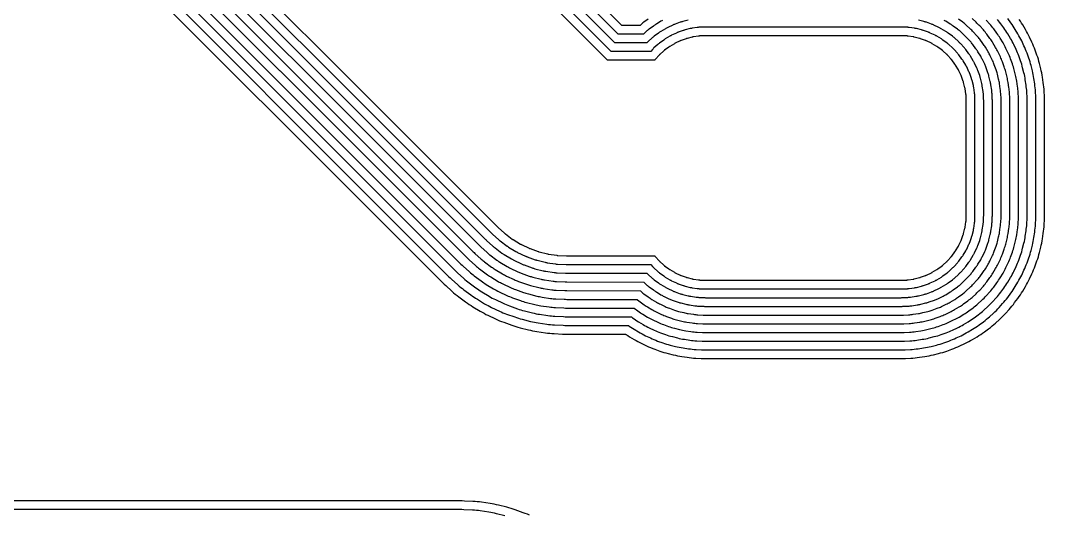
# Model space of a CAD drawing. Header units: metres. Extents: x 1.4 to 44.2, y 0.1 to 33.9.
# Drawn here: x 17.423 to 22.135, y 11.473 to 13.745 of the extents above; entities that cross this region are included whole.
import ezdxf

# ---------------------------------------------------------------- set-up
doc = ezdxf.new("R2010")
doc.units = ezdxf.units.M

msp = doc.modelspace()

# ---------------------------------------------------------------- linework, layer by layer
for points in [[(20.377, 13.7454), (20.3734, 13.7434), (20.3698, 13.7413), (20.3487, 13.7287), (20.3452, 13.7265), (20.3417, 13.7242), (20.3382, 13.7219), (20.3349, 13.7194), (20.3151, 13.7048), (20.3118, 13.7023), (20.3086, 13.6997), (20.3054, 13.697), (20.3022, 13.6942), (20.2895, 13.6827), (20.1737, 13.6827), (18.4282, 15.4282)], [(20.311, 13.7516), (20.2913, 13.7369), (20.2872, 13.7338), (20.2832, 13.7306), (20.2792, 13.7273), (20.2754, 13.7239), (20.2741, 13.7227), (20.1903, 13.7227), (18.4565, 15.4565)], [(17.822, 14.5348), (19.5909, 12.7659), (19.5925, 12.7643), (19.5941, 12.7628), (19.6232, 12.7365), (19.6248, 12.735), (19.6265, 12.7336), (19.6283, 12.7322), (19.63, 12.7309), (19.6616, 12.7075), (19.6634, 12.7062), (19.6652, 12.7049), (19.667, 12.7037), (19.6689, 12.7026), (19.7026, 12.6824), (19.7045, 12.6813), (19.7064, 12.6802), (19.7084, 12.6792), (19.7104, 12.6782), (19.7459, 12.6614), (19.7479, 12.6605), (19.7499, 12.6596), (19.752, 12.6588), (19.754, 12.658), (19.791, 12.6448), (19.7931, 12.6441), (19.7952, 12.6434), (19.7973, 12.6428), (19.7995, 12.6422), (19.8376, 12.6327), (19.8397, 12.6322), (19.8419, 12.6317), (19.8441, 12.6313), (19.8462, 12.631), (19.8851, 12.6252), (19.8873, 12.6249), (19.8895, 12.6247), (19.8917, 12.6245), (19.8939, 12.6243), (19.9331, 12.6224), (19.9353, 12.6223), (19.9375, 12.6223), (20.3229, 12.6223), (20.3316, 12.6128), (20.3331, 12.6112), (20.3346, 12.6096), (20.3362, 12.6081), (20.3378, 12.6066), (20.356, 12.5901), (20.3576, 12.5886), (20.3593, 12.5872), (20.361, 12.5858), (20.3628, 12.5845), (20.3825, 12.5699), (20.3843, 12.5686), (20.3861, 12.5673), (20.388, 12.5661), (20.3899, 12.5649), (20.4109, 12.5523), (20.4128, 12.5512), (20.4147, 12.5502), (20.4167, 12.5491), (20.4187, 12.5482), (20.4409, 12.5377), (20.4429, 12.5368), (20.4449, 12.5359), (20.447, 12.5351), (20.449, 12.5343), (20.4721, 12.526), (20.4742, 12.5253), (20.4763, 12.5247), (20.4784, 12.524), (20.4806, 12.5235), (20.5044, 12.5175), (20.5065, 12.517), (20.5087, 12.5165), (20.5109, 12.5161), (20.513, 12.5158), (20.5373, 12.5122), (20.5395, 12.5119), (20.5417, 12.5116), (20.5439, 12.5115), (20.5461, 12.5113), (20.5706, 12.5101), (20.5728, 12.51), (20.575, 12.51), (21.475, 12.51), (21.4772, 12.51), (21.4794, 12.5101), (21.5039, 12.5113), (21.5061, 12.5115), (21.5083, 12.5116), (21.5105, 12.5119), (21.5127, 12.5122), (21.537, 12.5158), (21.5392, 12.5161), (21.5413, 12.5165), (21.5435, 12.517), (21.5457, 12.5175), (21.5695, 12.5235), (21.5716, 12.524), (21.5737, 12.5247), (21.5758, 12.5253), (21.5779, 12.526), (21.601, 12.5343), (21.6031, 12.5351), (21.6051, 12.5359), (21.6072, 12.5368), (21.6092, 12.5377), (21.6313, 12.5482), (21.6333, 12.5491), (21.6353, 12.5502), (21.6372, 12.5512), (21.6391, 12.5523), (21.6602, 12.5649), (21.6621, 12.5661), (21.6639, 12.5673), (21.6657, 12.5686), (21.6675, 12.5699), (21.6872, 12.5845), (21.689, 12.5858), (21.6907, 12.5872), (21.6924, 12.5886), (21.6941, 12.5901), (21.7122, 12.6066), (21.7138, 12.6081), (21.7154, 12.6096), (21.717, 12.6112), (21.7185, 12.6128), (21.735, 12.631), (21.7364, 12.6326), (21.7378, 12.6343), (21.7392, 12.636), (21.7406, 12.6378), (21.7552, 12.6575), (21.7565, 12.6593), (21.7577, 12.6611), (21.7589, 12.663), (21.7601, 12.6649), (21.7727, 12.6859), (21.7738, 12.6878), (21.7749, 12.6897), (21.7759, 12.6917), (21.7769, 12.6937), (21.7873, 12.7159), (21.7883, 12.7179), (21.7891, 12.7199), (21.79, 12.722), (21.7907, 12.724), (21.799, 12.7471), (21.7997, 12.7492), (21.8004, 12.7513), (21.801, 12.7534), (21.8016, 12.7556), (21.8075, 12.7794), (21.808, 12.7815), (21.8085, 12.7837), (21.8089, 12.7859), (21.8092, 12.788), (21.8128, 12.8123), (21.8131, 12.8145), (21.8134, 12.8167), (21.8136, 12.8189), (21.8137, 12.8211), (21.8149, 12.8456), (21.815, 12.8478), (21.815, 12.85), (21.815, 13.375), (21.815, 13.3772), (21.8149, 13.3794), (21.8137, 13.4039), (21.8136, 13.4061), (21.8134, 13.4083), (21.8131, 13.4105), (21.8128, 13.4127), (21.8092, 13.437), (21.8089, 13.4392), (21.8085, 13.4413), (21.808, 13.4435), (21.8075, 13.4457), (21.8016, 13.4695), (21.801, 13.4716), (21.8004, 13.4737), (21.7997, 13.4758), (21.799, 13.4779), (21.7907, 13.501), (21.79, 13.5031), (21.7891, 13.5051), (21.7883, 13.5072), (21.7873, 13.5092), (21.7769, 13.5313), (21.7759, 13.5333), (21.7749, 13.5353), (21.7738, 13.5372), (21.7727, 13.5391), (21.7601, 13.5602), (21.7589, 13.5621), (21.7577, 13.5639), (21.7565, 13.5657), (21.7552, 13.5675), (21.7406, 13.5872), (21.7392, 13.589), (21.7378, 13.5907), (21.7364, 13.5924), (21.735, 13.5941), (21.7185, 13.6122), (21.717, 13.6138), (21.7154, 13.6154), (21.7138, 13.617), (21.7122, 13.6185), (21.6941, 13.635), (21.6924, 13.6364), (21.6907, 13.6378), (21.689, 13.6392), (21.6872, 13.6406), (21.6675, 13.6552), (21.6657, 13.6565), (21.6639, 13.6577), (21.6621, 13.6589), (21.6602, 13.6601), (21.6391, 13.6727), (21.6372, 13.6738), (21.6353, 13.6749), (21.6333, 13.6759), (21.6313, 13.6769), (21.6092, 13.6873), (21.6072, 13.6883), (21.6051, 13.6891), (21.6031, 13.69), (21.601, 13.6907), (21.5779, 13.699), (21.5758, 13.6997), (21.5737, 13.7004), (21.5716, 13.701), (21.5695, 13.7016), (21.5457, 13.7075), (21.5435, 13.708), (21.5413, 13.7085), (21.5392, 13.7089), (21.537, 13.7092), (21.5127, 13.7128), (21.5105, 13.7131), (21.5083, 13.7134), (21.5061, 13.7136), (21.5039, 13.7137), (21.4794, 13.7149), (21.4772, 13.715), (21.475, 13.715), (20.575, 13.715), (20.5728, 13.715), (20.5706, 13.7149), (20.5461, 13.7137), (20.5439, 13.7136), (20.5417, 13.7134), (20.5395, 13.7131), (20.5373, 13.7128), (20.513, 13.7092), (20.5109, 13.7089), (20.5087, 13.7085), (20.5065, 13.708), (20.5044, 13.7075), (20.4806, 13.7016), (20.4784, 13.701), (20.4763, 13.7004), (20.4742, 13.6997), (20.4721, 13.699), (20.449, 13.6907), (20.447, 13.69), (20.4449, 13.6891), (20.4429, 13.6883), (20.4409, 13.6873), (20.4187, 13.6769), (20.4167, 13.6759), (20.4147, 13.6749), (20.4128, 13.6738), (20.4109, 13.6727), (20.3899, 13.6601), (20.388, 13.6589), (20.3861, 13.6577), (20.3843, 13.6565), (20.3825, 13.6552), (20.3628, 13.6406), (20.361, 13.6392), (20.3593, 13.6378), (20.3576, 13.6364), (20.356, 13.635), (20.3378, 13.6185), (20.3362, 13.617), (20.3346, 13.6154), (20.3331, 13.6138), (20.3316, 13.6122), (20.3229, 13.6027), (20.1406, 13.6027), (18.3716, 15.3716)], [(20.4947, 13.7463), (20.4709, 13.7404), (20.4678, 13.7395), (20.4647, 13.7386), (20.4617, 13.7377), (20.4586, 13.7366), (20.4355, 13.7284), (20.4326, 13.7273), (20.4296, 13.7261), (20.4267, 13.7248), (20.4238, 13.7235), (20.4016, 13.713), (20.3987, 13.7116), (20.3959, 13.7101), (20.3931, 13.7086), (20.3903, 13.707), (20.3693, 13.6944), (20.3666, 13.6927), (20.3639, 13.691), (20.3613, 13.6892), (20.3587, 13.6873), (20.339, 13.6727), (20.3364, 13.6707), (20.3339, 13.6688), (20.3315, 13.6667), (20.3291, 13.6646), (20.3109, 13.6481), (20.3086, 13.6459), (20.3063, 13.6437), (20.3053, 13.6427), (20.1571, 13.6427), (18.3999, 15.3999)], [(17.8385, 14.5748), (19.6192, 12.7942), (19.6201, 12.7933), (19.621, 12.7925), (19.6501, 12.7661), (19.651, 12.7653), (19.6519, 12.7645), (19.6529, 12.7637), (19.6538, 12.763), (19.6854, 12.7396), (19.6864, 12.7389), (19.6874, 12.7382), (19.6884, 12.7375), (19.6895, 12.7369), (19.7232, 12.7167), (19.7242, 12.7161), (19.7253, 12.7155), (19.7264, 12.7149), (19.7275, 12.7144), (19.763, 12.6976), (19.7641, 12.6971), (19.7652, 12.6966), (19.7664, 12.6961), (19.7675, 12.6957), (19.8045, 12.6825), (19.8057, 12.6821), (19.8068, 12.6817), (19.808, 12.6814), (19.8092, 12.681), (19.8473, 12.6715), (19.8485, 12.6712), (19.8497, 12.671), (19.8509, 12.6707), (19.8521, 12.6705), (19.8909, 12.6648), (19.8922, 12.6646), (19.8934, 12.6645), (19.8946, 12.6644), (19.8958, 12.6643), (19.9351, 12.6624), (19.9363, 12.6623), (19.9375, 12.6623), (20.3411, 12.6623), (20.3416, 12.6616), (20.3423, 12.6607), (20.3431, 12.6597), (20.3439, 12.6588), (20.3447, 12.6578), (20.3612, 12.6397), (20.362, 12.6388), (20.3629, 12.6379), (20.3638, 12.637), (20.3647, 12.6362), (20.3828, 12.6197), (20.3838, 12.6189), (20.3847, 12.6181), (20.3857, 12.6173), (20.3866, 12.6166), (20.4063, 12.602), (20.4073, 12.6013), (20.4083, 12.6006), (20.4094, 12.5999), (20.4104, 12.5993), (20.4315, 12.5866), (20.4325, 12.586), (20.4336, 12.5854), (20.4347, 12.5849), (20.4358, 12.5843), (20.458, 12.5738), (20.4591, 12.5733), (20.4602, 12.5728), (20.4613, 12.5724), (20.4625, 12.572), (20.4856, 12.5637), (20.4868, 12.5633), (20.4879, 12.5629), (20.4891, 12.5626), (20.4903, 12.5623), (20.5141, 12.5563), (20.5153, 12.556), (20.5165, 12.5558), (20.5177, 12.5556), (20.5189, 12.5554), (20.5432, 12.5518), (20.5444, 12.5516), (20.5456, 12.5515), (20.5468, 12.5514), (20.5481, 12.5513), (20.5726, 12.5501), (20.5738, 12.55), (20.575, 12.55), (21.475, 12.55), (21.4762, 12.55), (21.4775, 12.5501), (21.502, 12.5513), (21.5032, 12.5514), (21.5044, 12.5515), (21.5056, 12.5516), (21.5069, 12.5518), (21.5311, 12.5554), (21.5323, 12.5556), (21.5335, 12.5558), (21.5347, 12.556), (21.5359, 12.5563), (21.5597, 12.5623), (21.5609, 12.5626), (21.5621, 12.5629), (21.5633, 12.5633), (21.5644, 12.5637), (21.5875, 12.572), (21.5887, 12.5724), (21.5898, 12.5728), (21.5909, 12.5733), (21.5921, 12.5738), (21.6142, 12.5843), (21.6153, 12.5849), (21.6164, 12.5854), (21.6175, 12.586), (21.6186, 12.5866), (21.6396, 12.5993), (21.6407, 12.5999), (21.6417, 12.6006), (21.6427, 12.6013), (21.6437, 12.602), (21.6634, 12.6166), (21.6644, 12.6173), (21.6653, 12.6181), (21.6663, 12.6189), (21.6672, 12.6197), (21.6854, 12.6362), (21.6863, 12.637), (21.6871, 12.6379), (21.688, 12.6388), (21.6888, 12.6397), (21.7053, 12.6578), (21.7061, 12.6588), (21.7069, 12.6597), (21.7077, 12.6607), (21.7084, 12.6616), (21.723, 12.6813), (21.7238, 12.6823), (21.7245, 12.6833), (21.7251, 12.6844), (21.7258, 12.6854), (21.7384, 12.7065), (21.739, 12.7075), (21.7396, 12.7086), (21.7402, 12.7097), (21.7407, 12.7108), (21.7512, 12.733), (21.7517, 12.7341), (21.7522, 12.7352), (21.7526, 12.7363), (21.7531, 12.7375), (21.7613, 12.7606), (21.7617, 12.7618), (21.7621, 12.7629), (21.7624, 12.7641), (21.7627, 12.7653), (21.7687, 12.7891), (21.769, 12.7903), (21.7692, 12.7915), (21.7695, 12.7927), (21.7697, 12.7939), (21.7733, 12.8182), (21.7734, 12.8194), (21.7736, 12.8206), (21.7737, 12.8218), (21.7737, 12.8231), (21.775, 12.8476), (21.775, 12.8488), (21.775, 12.85), (21.775, 13.375), (21.775, 13.3762), (21.775, 13.3775), (21.7737, 13.402), (21.7737, 13.4032), (21.7736, 13.4044), (21.7734, 13.4056), (21.7733, 13.4069), (21.7697, 13.4311), (21.7695, 13.4323), (21.7692, 13.4335), (21.769, 13.4347), (21.7687, 13.4359), (21.7627, 13.4597), (21.7624, 13.4609), (21.7621, 13.4621), (21.7617, 13.4633), (21.7613, 13.4644), (21.7531, 13.4875), (21.7526, 13.4887), (21.7522, 13.4898), (21.7517, 13.4909), (21.7512, 13.4921), (21.7407, 13.5142), (21.7402, 13.5153), (21.7396, 13.5164), (21.739, 13.5175), (21.7384, 13.5186), (21.7258, 13.5396), (21.7251, 13.5407), (21.7245, 13.5417), (21.7238, 13.5427), (21.723, 13.5437), (21.7084, 13.5634), (21.7077, 13.5644), (21.7069, 13.5653), (21.7061, 13.5663), (21.7053, 13.5672), (21.6888, 13.5854), (21.688, 13.5863), (21.6871, 13.5871), (21.6863, 13.588), (21.6854, 13.5888), (21.6672, 13.6053), (21.6663, 13.6061), (21.6653, 13.6069), (21.6644, 13.6077), (21.6634, 13.6084), (21.6437, 13.623), (21.6427, 13.6238), (21.6417, 13.6245), (21.6407, 13.6251), (21.6396, 13.6258), (21.6186, 13.6384), (21.6175, 13.639), (21.6164, 13.6396), (21.6153, 13.6402), (21.6142, 13.6407), (21.5921, 13.6512), (21.5909, 13.6517), (21.5898, 13.6522), (21.5887, 13.6526), (21.5875, 13.6531), (21.5644, 13.6613), (21.5633, 13.6617), (21.5621, 13.6621), (21.5609, 13.6624), (21.5597, 13.6627), (21.5359, 13.6687), (21.5347, 13.669), (21.5335, 13.6692), (21.5323, 13.6695), (21.5311, 13.6697), (21.5069, 13.6733), (21.5056, 13.6734), (21.5044, 13.6736), (21.5032, 13.6737), (21.502, 13.6737), (21.4775, 13.675), (21.4762, 13.675), (21.475, 13.675), (20.575, 13.675), (20.5738, 13.675), (20.5726, 13.675), (20.5481, 13.6737), (20.5468, 13.6737), (20.5456, 13.6736), (20.5444, 13.6734), (20.5432, 13.6733), (20.5189, 13.6697), (20.5177, 13.6695), (20.5165, 13.6692), (20.5153, 13.669), (20.5141, 13.6687), (20.4903, 13.6627), (20.4891, 13.6624), (20.4879, 13.6621), (20.4868, 13.6617), (20.4856, 13.6613), (20.4625, 13.6531), (20.4613, 13.6526), (20.4602, 13.6522), (20.4591, 13.6517), (20.458, 13.6512), (20.4358, 13.6407), (20.4347, 13.6402), (20.4336, 13.6396), (20.4325, 13.639), (20.4315, 13.6384), (20.4104, 13.6258), (20.4094, 13.6251), (20.4083, 13.6245), (20.4073, 13.6238), (20.4063, 13.623), (20.3866, 13.6084), (20.3857, 13.6077), (20.3847, 13.6069), (20.3838, 13.6061), (20.3828, 13.6053), (20.3647, 13.5888), (20.3638, 13.588), (20.3629, 13.5871), (20.362, 13.5863), (20.3612, 13.5854), (20.3447, 13.5672), (20.3439, 13.5663), (20.3431, 13.5653), (20.3423, 13.5644), (20.3416, 13.5634), (20.3411, 13.5627), (20.124, 13.5627), (18.3434, 15.3434)], [(17.8054, 14.4948), (19.5626, 12.7376), (19.5649, 12.7354), (19.5672, 12.7332), (19.5963, 12.7068), (19.5987, 12.7047), (19.6012, 12.7027), (19.6036, 12.7007), (19.6062, 12.6987), (19.6377, 12.6753), (19.6403, 12.6735), (19.6429, 12.6717), (19.6456, 12.6699), (19.6483, 12.6683), (19.682, 12.6481), (19.6848, 12.6465), (19.6876, 12.6449), (19.6904, 12.6434), (19.6933, 12.642), (19.7288, 12.6253), (19.7317, 12.6239), (19.7346, 12.6227), (19.7376, 12.6215), (19.7406, 12.6204), (19.7775, 12.6071), (19.7806, 12.6061), (19.7836, 12.6051), (19.7867, 12.6043), (19.7898, 12.6034), (19.8278, 12.5939), (19.831, 12.5932), (19.8341, 12.5925), (19.8372, 12.5919), (19.8404, 12.5914), (19.8792, 12.5856), (19.8824, 12.5852), (19.8855, 12.5849), (19.8887, 12.5846), (19.8919, 12.5844), (19.9311, 12.5825), (19.9343, 12.5824), (19.9375, 12.5823), (20.3053, 12.5823), (20.3063, 12.5813), (20.3086, 12.5791), (20.3109, 12.5769), (20.3291, 12.5604), (20.3315, 12.5583), (20.3339, 12.5563), (20.3364, 12.5543), (20.339, 12.5523), (20.3587, 12.5377), (20.3613, 12.5359), (20.3639, 12.5341), (20.3666, 12.5323), (20.3693, 12.5306), (20.3903, 12.518), (20.3931, 12.5164), (20.3959, 12.5149), (20.3987, 12.5134), (20.4016, 12.512), (20.4238, 12.5015), (20.4267, 12.5002), (20.4296, 12.4989), (20.4326, 12.4978), (20.4355, 12.4966), (20.4586, 12.4884), (20.4617, 12.4873), (20.4647, 12.4864), (20.4678, 12.4855), (20.4709, 12.4847), (20.4947, 12.4787), (20.4978, 12.478), (20.5009, 12.4773), (20.504, 12.4767), (20.5072, 12.4762), (20.5314, 12.4726), (20.5346, 12.4722), (20.5378, 12.4718), (20.5409, 12.4716), (20.5441, 12.4714), (20.5686, 12.4702), (20.5718, 12.4701), (20.575, 12.47), (21.475, 12.47), (21.4782, 12.4701), (21.4814, 12.4702), (21.5059, 12.4714), (21.5091, 12.4716), (21.5123, 12.4718), (21.5154, 12.4722), (21.5186, 12.4726), (21.5429, 12.4762), (21.546, 12.4767), (21.5491, 12.4773), (21.5523, 12.478), (21.5554, 12.4787), (21.5792, 12.4847), (21.5823, 12.4855), (21.5853, 12.4864), (21.5884, 12.4873), (21.5914, 12.4884), (21.6145, 12.4966), (21.6175, 12.4978), (21.6204, 12.4989), (21.6234, 12.5002), (21.6263, 12.5015), (21.6484, 12.512), (21.6513, 12.5134), (21.6541, 12.5149), (21.6569, 12.5164), (21.6597, 12.518), (21.6807, 12.5306), (21.6835, 12.5323), (21.6861, 12.5341), (21.6888, 12.5359), (21.6913, 12.5377), (21.7111, 12.5523), (21.7136, 12.5543), (21.7161, 12.5563), (21.7185, 12.5583), (21.7209, 12.5604), (21.7391, 12.5769), (21.7414, 12.5791), (21.7437, 12.5813), (21.7459, 12.5836), (21.7481, 12.5859), (21.7646, 12.6041), (21.7667, 12.6065), (21.7688, 12.6089), (21.7707, 12.6114), (21.7727, 12.614), (21.7873, 12.6337), (21.7892, 12.6363), (21.791, 12.6389), (21.7927, 12.6416), (21.7944, 12.6443), (21.807, 12.6653), (21.8086, 12.6681), (21.8101, 12.6709), (21.8116, 12.6737), (21.813, 12.6766), (21.8235, 12.6988), (21.8248, 12.7017), (21.8261, 12.7046), (21.8273, 12.7076), (21.8284, 12.7105), (21.8366, 12.7336), (21.8377, 12.7367), (21.8386, 12.7397), (21.8395, 12.7428), (21.8404, 12.7459), (21.8463, 12.7697), (21.847, 12.7728), (21.8477, 12.7759), (21.8483, 12.779), (21.8488, 12.7822), (21.8524, 12.8064), (21.8528, 12.8096), (21.8532, 12.8128), (21.8535, 12.8159), (21.8537, 12.8191), (21.8549, 12.8436), (21.855, 12.8468), (21.855, 12.85), (21.855, 13.375), (21.855, 13.3782), (21.8549, 13.3814), (21.8537, 13.4059), (21.8535, 13.4091), (21.8532, 13.4123), (21.8528, 13.4154), (21.8524, 13.4186), (21.8488, 13.4429), (21.8483, 13.446), (21.8477, 13.4491), (21.847, 13.4523), (21.8463, 13.4554), (21.8404, 13.4792), (21.8395, 13.4823), (21.8386, 13.4853), (21.8377, 13.4884), (21.8366, 13.4914), (21.8284, 13.5145), (21.8273, 13.5175), (21.8261, 13.5204), (21.8248, 13.5234), (21.8235, 13.5263), (21.813, 13.5484), (21.8116, 13.5513), (21.8101, 13.5541), (21.8086, 13.5569), (21.807, 13.5597), (21.7944, 13.5807), (21.7927, 13.5835), (21.791, 13.5861), (21.7892, 13.5888), (21.7873, 13.5913), (21.7727, 13.6111), (21.7707, 13.6136), (21.7688, 13.6161), (21.7667, 13.6185), (21.7646, 13.6209), (21.7481, 13.6391), (21.7459, 13.6414), (21.7437, 13.6437), (21.7414, 13.6459), (21.7391, 13.6481), (21.7209, 13.6646), (21.7185, 13.6667), (21.7161, 13.6688), (21.7136, 13.6707), (21.7111, 13.6727), (21.6913, 13.6873), (21.6888, 13.6892), (21.6861, 13.691), (21.6835, 13.6927), (21.6807, 13.6944), (21.6597, 13.707), (21.6569, 13.7086), (21.6541, 13.7101), (21.6513, 13.7116), (21.6484, 13.713), (21.6263, 13.7235), (21.6234, 13.7248), (21.6204, 13.7261), (21.6175, 13.7273), (21.6145, 13.7284), (21.5914, 13.7366), (21.5884, 13.7377), (21.5853, 13.7386), (21.5823, 13.7395), (21.5792, 13.7404), (21.5554, 13.7463)], [(17.7888, 14.4548), (19.5343, 12.7093), (19.5373, 12.7064), (19.5404, 12.7036), (19.5695, 12.6772), (19.5726, 12.6744), (19.5758, 12.6717), (19.579, 12.6691), (19.5824, 12.6666), (19.6139, 12.6432), (19.6173, 12.6408), (19.6207, 12.6384), (19.6242, 12.6361), (19.6278, 12.6339), (19.6615, 12.6138), (19.6651, 12.6117), (19.6687, 12.6096), (19.6724, 12.6077), (19.6762, 12.6059), (19.7117, 12.5891), (19.7155, 12.5874), (19.7193, 12.5857), (19.7232, 12.5842), (19.7271, 12.5827), (19.7641, 12.5695), (19.768, 12.5681), (19.772, 12.5669), (19.776, 12.5657), (19.78, 12.5646), (19.8181, 12.5551), (19.8222, 12.5541), (19.8263, 12.5533), (19.8304, 12.5525), (19.8345, 12.5518), (19.8733, 12.5461), (19.8775, 12.5455), (19.8816, 12.5451), (19.8858, 12.5447), (19.8899, 12.5444), (19.9292, 12.5425), (19.9331, 12.5424), (19.937, 12.5423), (20.2906, 12.5413), (20.3022, 12.5308), (20.3054, 12.528), (20.3086, 12.5253), (20.3118, 12.5227), (20.3151, 12.5202), (20.3349, 12.5056), (20.3382, 12.5032), (20.3417, 12.5008), (20.3452, 12.4985), (20.3487, 12.4963), (20.3698, 12.4837), (20.3734, 12.4816), (20.377, 12.4796), (20.3807, 12.4777), (20.3845, 12.4759), (20.4067, 12.4654), (20.4105, 12.4636), (20.4143, 12.462), (20.4182, 12.4604), (20.4221, 12.459), (20.4452, 12.4507), (20.4491, 12.4494), (20.4531, 12.4481), (20.4571, 12.4469), (20.4611, 12.4459), (20.4849, 12.4399), (20.489, 12.4389), (20.4931, 12.4381), (20.4972, 12.4373), (20.5013, 12.4367), (20.5256, 12.4331), (20.5297, 12.4325), (20.5338, 12.432), (20.538, 12.4317), (20.5422, 12.4314), (20.5667, 12.4302), (20.5708, 12.4301), (20.575, 12.43), (21.475, 12.43), (21.4792, 12.4301), (21.4834, 12.4302), (21.5079, 12.4314), (21.512, 12.4317), (21.5162, 12.432), (21.5203, 12.4325), (21.5245, 12.4331), (21.5487, 12.4367), (21.5528, 12.4373), (21.557, 12.4381), (21.561, 12.4389), (21.5651, 12.4399), (21.5889, 12.4459), (21.5929, 12.4469), (21.5969, 12.4481), (21.6009, 12.4494), (21.6049, 12.4507), (21.628, 12.459), (21.6319, 12.4604), (21.6357, 12.462), (21.6396, 12.4636), (21.6434, 12.4654), (21.6655, 12.4759), (21.6693, 12.4777), (21.673, 12.4796), (21.6767, 12.4816), (21.6803, 12.4837), (21.7013, 12.4963), (21.7049, 12.4985), (21.7084, 12.5008), (21.7118, 12.5032), (21.7152, 12.5056), (21.7349, 12.5202), (21.7382, 12.5227), (21.7415, 12.5253), (21.7447, 12.528), (21.7478, 12.5308), (21.766, 12.5473), (21.769, 12.5501), (21.772, 12.553), (21.7749, 12.556), (21.7778, 12.5591), (21.7942, 12.5772), (21.797, 12.5804), (21.7997, 12.5836), (21.8023, 12.5868), (21.8048, 12.5901), (21.8194, 12.6099), (21.8219, 12.6132), (21.8242, 12.6167), (21.8265, 12.6202), (21.8287, 12.6237), (21.8413, 12.6448), (21.8434, 12.6484), (21.8454, 12.652), (21.8473, 12.6557), (21.8492, 12.6595), (21.8597, 12.6817), (21.8614, 12.6855), (21.863, 12.6893), (21.8646, 12.6932), (21.866, 12.6971), (21.8743, 12.7202), (21.8757, 12.7241), (21.8769, 12.7281), (21.8781, 12.7321), (21.8792, 12.7361), (21.8851, 12.7599), (21.8861, 12.764), (21.8869, 12.7681), (21.8877, 12.7722), (21.8884, 12.7763), (21.892, 12.8006), (21.8925, 12.8047), (21.893, 12.8088), (21.8933, 12.813), (21.8936, 12.8172), (21.8948, 12.8417), (21.895, 12.8458), (21.895, 12.85), (21.895, 13.375), (21.895, 13.3792), (21.8948, 13.3834), (21.8936, 13.4079), (21.8933, 13.412), (21.893, 13.4162), (21.8925, 13.4203), (21.892, 13.4245), (21.8884, 13.4487), (21.8877, 13.4528), (21.8869, 13.457), (21.8861, 13.461), (21.8851, 13.4651), (21.8792, 13.4889), (21.8781, 13.4929), (21.8769, 13.4969), (21.8757, 13.5009), (21.8743, 13.5049), (21.866, 13.528), (21.8646, 13.5319), (21.863, 13.5357), (21.8614, 13.5396), (21.8597, 13.5434), (21.8492, 13.5655), (21.8473, 13.5693), (21.8454, 13.573), (21.8434, 13.5767), (21.8413, 13.5803), (21.8287, 13.6013), (21.8265, 13.6049), (21.8242, 13.6084), (21.8219, 13.6118), (21.8194, 13.6152), (21.8048, 13.6349), (21.8023, 13.6382), (21.7997, 13.6415), (21.797, 13.6447), (21.7942, 13.6478), (21.7778, 13.666), (21.7749, 13.669), (21.772, 13.672), (21.769, 13.6749), (21.766, 13.6778), (21.7478, 13.6942), (21.7447, 13.697), (21.7415, 13.6997), (21.7382, 13.7023), (21.7349, 13.7048), (21.7152, 13.7194), (21.7118, 13.7219), (21.7084, 13.7242), (21.7049, 13.7265), (21.7013, 13.7287), (21.6803, 13.7413), (21.6767, 13.7434), (21.673, 13.7454)], [(17.7557, 14.3748), (19.4778, 12.6527), (19.4821, 12.6485), (19.4866, 12.6443), (19.5157, 12.6179), (19.5203, 12.6139), (19.525, 12.6099), (19.5298, 12.6061), (19.5347, 12.6024), (19.5662, 12.579), (19.5712, 12.5754), (19.5763, 12.5719), (19.5814, 12.5685), (19.5866, 12.5653), (19.6203, 12.5451), (19.6256, 12.542), (19.631, 12.5391), (19.6365, 12.5363), (19.642, 12.5336), (19.6775, 12.5168), (19.6831, 12.5142), (19.6887, 12.5118), (19.6944, 12.5095), (19.7001, 12.5074), (19.7371, 12.4942), (19.7429, 12.4922), (19.7488, 12.4903), (19.7547, 12.4886), (19.7606, 12.487), (19.7987, 12.4775), (19.8047, 12.4761), (19.8107, 12.4748), (19.8167, 12.4737), (19.8228, 12.4727), (19.8616, 12.4669), (19.8677, 12.4661), (19.8738, 12.4654), (19.8799, 12.4649), (19.886, 12.4645), (19.9252, 12.4626), (19.931, 12.4624), (19.9368, 12.4623), (20.2604, 12.4614), (20.2626, 12.4597), (20.2675, 12.456), (20.2872, 12.4413), (20.2922, 12.4377), (20.2972, 12.4343), (20.3024, 12.4309), (20.3076, 12.4277), (20.3286, 12.4151), (20.3339, 12.412), (20.3393, 12.4091), (20.3448, 12.4062), (20.3503, 12.4035), (20.3725, 12.393), (20.378, 12.3905), (20.3837, 12.3881), (20.3894, 12.3858), (20.3951, 12.3837), (20.4182, 12.3754), (20.424, 12.3734), (20.4299, 12.3715), (20.4358, 12.3698), (20.4417, 12.3683), (20.4655, 12.3623), (20.4715, 12.3609), (20.4775, 12.3596), (20.4835, 12.3585), (20.4896, 12.3575), (20.5138, 12.3539), (20.5199, 12.3531), (20.526, 12.3524), (20.5321, 12.3519), (20.5382, 12.3515), (20.5627, 12.3503), (20.5689, 12.3501), (20.575, 12.35), (21.475, 12.35), (21.4811, 12.3501), (21.4873, 12.3503), (21.5118, 12.3515), (21.5179, 12.3519), (21.524, 12.3524), (21.5301, 12.3531), (21.5362, 12.3539), (21.5605, 12.3575), (21.5665, 12.3585), (21.5726, 12.3596), (21.5786, 12.3609), (21.5845, 12.3623), (21.6083, 12.3683), (21.6143, 12.3698), (21.6202, 12.3715), (21.626, 12.3734), (21.6318, 12.3754), (21.6549, 12.3837), (21.6607, 12.3858), (21.6664, 12.3881), (21.672, 12.3905), (21.6776, 12.393), (21.6998, 12.4035), (21.7053, 12.4062), (21.7107, 12.4091), (21.7161, 12.412), (21.7214, 12.4151), (21.7424, 12.4277), (21.7477, 12.4309), (21.7528, 12.4343), (21.7579, 12.4377), (21.7628, 12.4413), (21.7825, 12.456), (21.7874, 12.4597), (21.7922, 12.4635), (21.7969, 12.4675), (21.8015, 12.4715), (21.8197, 12.488), (21.8242, 12.4922), (21.8286, 12.4965), (21.8329, 12.5009), (21.837, 12.5053), (21.8535, 12.5235), (21.8576, 12.5281), (21.8615, 12.5328), (21.8654, 12.5376), (21.8691, 12.5425), (21.8837, 12.5622), (21.8873, 12.5672), (21.8907, 12.5722), (21.8941, 12.5774), (21.8973, 12.5826), (21.9099, 12.6036), (21.913, 12.6089), (21.916, 12.6143), (21.9188, 12.6198), (21.9215, 12.6253), (21.932, 12.6475), (21.9345, 12.653), (21.937, 12.6587), (21.9392, 12.6644), (21.9414, 12.6701), (21.9496, 12.6932), (21.9516, 12.699), (21.9535, 12.7049), (21.9552, 12.7108), (21.9568, 12.7167), (21.9627, 12.7405), (21.9641, 12.7465), (21.9654, 12.7525), (21.9665, 12.7585), (21.9675, 12.7646), (21.9711, 12.7888), (21.9719, 12.7949), (21.9726, 12.801), (21.9731, 12.8071), (21.9735, 12.8132), (21.9747, 12.8377), (21.9749, 12.8439), (21.975, 12.85), (21.975, 13.375), (21.9749, 13.3811), (21.9747, 13.3873), (21.9735, 13.4118), (21.9731, 13.4179), (21.9726, 13.424), (21.9719, 13.4301), (21.9711, 13.4362), (21.9675, 13.4605), (21.9665, 13.4665), (21.9654, 13.4726), (21.9641, 13.4786), (21.9627, 13.4845), (21.9568, 13.5083), (21.9552, 13.5143), (21.9535, 13.5202), (21.9516, 13.526), (21.9496, 13.5318), (21.9414, 13.5549), (21.9392, 13.5607), (21.937, 13.5664), (21.9345, 13.572), (21.932, 13.5776), (21.9215, 13.5998), (21.9188, 13.6053), (21.916, 13.6107), (21.913, 13.6161), (21.9099, 13.6214), (21.8973, 13.6424), (21.8941, 13.6477), (21.8907, 13.6528), (21.8873, 13.6579), (21.8837, 13.6628), (21.8691, 13.6825), (21.8654, 13.6874), (21.8615, 13.6922), (21.8576, 13.6969), (21.8535, 13.7015), (21.837, 13.7197), (21.8329, 13.7242), (21.8286, 13.7286), (21.8242, 13.7329), (21.8197, 13.737), (21.8015, 13.7535)], [(17.7723, 14.4148), (19.506, 12.681), (19.5097, 12.6774), (19.5135, 12.6739), (19.5426, 12.6476), (19.5465, 12.6441), (19.5504, 12.6408), (19.5544, 12.6376), (19.5585, 12.6345), (19.5901, 12.6111), (19.5943, 12.6081), (19.5985, 12.6051), (19.6028, 12.6023), (19.6072, 12.5996), (19.6409, 12.5794), (19.6454, 12.5768), (19.6499, 12.5744), (19.6544, 12.572), (19.6591, 12.5697), (19.6946, 12.5529), (19.6993, 12.5508), (19.704, 12.5488), (19.7088, 12.5468), (19.7136, 12.5451), (19.7506, 12.5318), (19.7555, 12.5301), (19.7604, 12.5286), (19.7653, 12.5272), (19.7703, 12.5258), (19.8084, 12.5163), (19.8134, 12.5151), (19.8185, 12.514), (19.8235, 12.5131), (19.8286, 12.5123), (19.8675, 12.5065), (19.8726, 12.5058), (19.8777, 12.5053), (19.8828, 12.5048), (19.888, 12.5045), (19.9272, 12.5026), (19.9321, 12.5024), (19.9369, 12.5023), (20.2752, 12.5014), (20.2754, 12.5012), (20.2792, 12.4977), (20.2832, 12.4944), (20.2872, 12.4912), (20.2913, 12.4881), (20.311, 12.4735), (20.3152, 12.4705), (20.3195, 12.4675), (20.3238, 12.4647), (20.3282, 12.462), (20.3492, 12.4494), (20.3537, 12.4468), (20.3582, 12.4443), (20.3627, 12.442), (20.3674, 12.4397), (20.3896, 12.4292), (20.3942, 12.4271), (20.399, 12.425), (20.4038, 12.4231), (20.4086, 12.4213), (20.4317, 12.4131), (20.4366, 12.4114), (20.4415, 12.4098), (20.4464, 12.4084), (20.4514, 12.4071), (20.4752, 12.4011), (20.4802, 12.3999), (20.4853, 12.3989), (20.4903, 12.3979), (20.4954, 12.3971), (20.5197, 12.3935), (20.5248, 12.3928), (20.5299, 12.3922), (20.5351, 12.3918), (20.5402, 12.3915), (20.5647, 12.3903), (20.5699, 12.3901), (20.575, 12.39), (21.475, 12.39), (21.4802, 12.3901), (21.4853, 12.3903), (21.5098, 12.3915), (21.515, 12.3918), (21.5201, 12.3922), (21.5252, 12.3928), (21.5303, 12.3935), (21.5546, 12.3971), (21.5597, 12.3979), (21.5648, 12.3989), (21.5698, 12.3999), (21.5748, 12.4011), (21.5986, 12.4071), (21.6036, 12.4084), (21.6085, 12.4098), (21.6135, 12.4114), (21.6183, 12.4131), (21.6414, 12.4213), (21.6463, 12.4231), (21.651, 12.425), (21.6558, 12.4271), (21.6605, 12.4292), (21.6826, 12.4397), (21.6873, 12.442), (21.6919, 12.4443), (21.6964, 12.4468), (21.7008, 12.4494), (21.7219, 12.462), (21.7263, 12.4647), (21.7306, 12.4675), (21.7348, 12.4705), (21.739, 12.4735), (21.7587, 12.4881), (21.7628, 12.4912), (21.7668, 12.4944), (21.7708, 12.4977), (21.7746, 12.5012), (21.7928, 12.5176), (21.7966, 12.5211), (21.8003, 12.5247), (21.8039, 12.5284), (21.8074, 12.5322), (21.8239, 12.5504), (21.8273, 12.5542), (21.8306, 12.5582), (21.8338, 12.5622), (21.8369, 12.5663), (21.8516, 12.586), (21.8546, 12.5902), (21.8575, 12.5945), (21.8603, 12.5988), (21.863, 12.6032), (21.8756, 12.6242), (21.8782, 12.6287), (21.8807, 12.6332), (21.8831, 12.6377), (21.8853, 12.6424), (21.8958, 12.6646), (21.898, 12.6692), (21.9, 12.674), (21.9019, 12.6788), (21.9037, 12.6836), (21.912, 12.7067), (21.9136, 12.7116), (21.9152, 12.7165), (21.9166, 12.7214), (21.918, 12.7264), (21.9239, 12.7502), (21.9251, 12.7552), (21.9262, 12.7603), (21.9271, 12.7653), (21.9279, 12.7704), (21.9315, 12.7947), (21.9322, 12.7998), (21.9328, 12.8049), (21.9332, 12.8101), (21.9336, 12.8152), (21.9348, 12.8397), (21.9349, 12.8449), (21.935, 12.85), (21.935, 13.375), (21.9349, 13.3802), (21.9348, 13.3853), (21.9336, 13.4098), (21.9332, 13.415), (21.9328, 13.4201), (21.9322, 13.4252), (21.9315, 13.4303), (21.9279, 13.4546), (21.9271, 13.4597), (21.9262, 13.4648), (21.9251, 13.4698), (21.9239, 13.4748), (21.918, 13.4986), (21.9166, 13.5036), (21.9152, 13.5085), (21.9136, 13.5135), (21.912, 13.5183), (21.9037, 13.5414), (21.9019, 13.5463), (21.9, 13.551), (21.898, 13.5558), (21.8958, 13.5605), (21.8853, 13.5826), (21.8831, 13.5873), (21.8807, 13.5919), (21.8782, 13.5964), (21.8756, 13.6008), (21.863, 13.6219), (21.8603, 13.6263), (21.8575, 13.6306), (21.8546, 13.6348), (21.8516, 13.639), (21.8369, 13.6587), (21.8338, 13.6628), (21.8306, 13.6668), (21.8273, 13.6708), (21.8239, 13.6746), (21.8074, 13.6928), (21.8039, 13.6966), (21.8003, 13.7003), (21.7966, 13.7039), (21.7928, 13.7074), (21.7746, 13.7239), (21.7708, 13.7273), (21.7668, 13.7306), (21.7628, 13.7338), (21.7587, 13.7369), (21.739, 13.7516)], [(17.7391, 14.3348), (19.4495, 12.6245), (19.4546, 12.6195), (19.4598, 12.6147), (19.4889, 12.5883), (19.4942, 12.5836), (19.4997, 12.579), (19.5052, 12.5745), (19.5109, 12.5702), (19.5424, 12.5468), (19.5482, 12.5427), (19.5541, 12.5386), (19.56, 12.5348), (19.5661, 12.531), (19.5998, 12.5108), (19.6059, 12.5072), (19.6122, 12.5038), (19.6185, 12.5005), (19.6249, 12.4974), (19.6604, 12.4806), (19.6668, 12.4777), (19.6734, 12.4749), (19.68, 12.4722), (19.6867, 12.4697), (19.7236, 12.4565), (19.7304, 12.4542), (19.7372, 12.452), (19.744, 12.45), (19.7509, 12.4482), (19.789, 12.4387), (19.7959, 12.437), (19.8029, 12.4356), (19.8099, 12.4343), (19.8169, 12.4331), (19.8557, 12.4274), (19.8628, 12.4264), (19.8699, 12.4256), (19.877, 12.425), (19.8841, 12.4246), (19.9233, 12.4227), (19.93, 12.4224), (19.9367, 12.4223), (20.2469, 12.4215), (20.2634, 12.4092), (20.2691, 12.405), (20.275, 12.401), (20.281, 12.3971), (20.287, 12.3934), (20.3081, 12.3808), (20.3142, 12.3772), (20.3205, 12.3738), (20.3268, 12.3705), (20.3332, 12.3674), (20.3554, 12.3569), (20.3618, 12.3539), (20.3684, 12.3511), (20.375, 12.3485), (20.3816, 12.346), (20.4047, 12.3377), (20.4115, 12.3354), (20.4183, 12.3333), (20.4251, 12.3313), (20.432, 12.3295), (20.4558, 12.3235), (20.4627, 12.3219), (20.4697, 12.3204), (20.4767, 12.3191), (20.4837, 12.318), (20.508, 12.3144), (20.515, 12.3134), (20.5221, 12.3126), (20.5292, 12.312), (20.5363, 12.3116), (20.5608, 12.3104), (20.5679, 12.3101), (20.575, 12.31), (21.475, 12.31), (21.4821, 12.3101), (21.4892, 12.3104), (21.5137, 12.3116), (21.5209, 12.312), (21.5279, 12.3126), (21.535, 12.3134), (21.5421, 12.3144), (21.5663, 12.318), (21.5734, 12.3191), (21.5804, 12.3204), (21.5873, 12.3219), (21.5942, 12.3235), (21.618, 12.3295), (21.6249, 12.3313), (21.6318, 12.3333), (21.6386, 12.3354), (21.6453, 12.3377), (21.6684, 12.346), (21.6751, 12.3485), (21.6817, 12.3511), (21.6882, 12.3539), (21.6947, 12.3569), (21.7169, 12.3674), (21.7232, 12.3705), (21.7296, 12.3738), (21.7358, 12.3772), (21.742, 12.3808), (21.763, 12.3934), (21.7691, 12.3971), (21.775, 12.401), (21.7809, 12.405), (21.7867, 12.4092), (21.8064, 12.4238), (21.812, 12.4281), (21.8176, 12.4326), (21.823, 12.4372), (21.8284, 12.4419), (21.8465, 12.4584), (21.8518, 12.4632), (21.8568, 12.4682), (21.8618, 12.4733), (21.8667, 12.4785), (21.8831, 12.4967), (21.8879, 12.502), (21.8924, 12.5074), (21.8969, 12.513), (21.9012, 12.5187), (21.9158, 12.5384), (21.92, 12.5441), (21.924, 12.55), (21.9279, 12.556), (21.9316, 12.562), (21.9442, 12.5831), (21.9478, 12.5892), (21.9512, 12.5955), (21.9545, 12.6018), (21.9576, 12.6082), (21.9681, 12.6304), (21.9711, 12.6368), (21.9739, 12.6434), (21.9766, 12.65), (21.979, 12.6566), (21.9873, 12.6797), (21.9896, 12.6865), (21.9918, 12.6933), (21.9937, 12.7001), (21.9956, 12.707), (22.0015, 12.7308), (22.0032, 12.7377), (22.0046, 12.7447), (22.0059, 12.7517), (22.0071, 12.7587), (22.0107, 12.783), (22.0116, 12.79), (22.0124, 12.7971), (22.013, 12.8042), (22.0135, 12.8113), (22.0147, 12.8358), (22.0149, 12.8429), (22.015, 12.85), (22.015, 13.375), (22.0149, 13.3821), (22.0147, 13.3892), (22.0135, 13.4137), (22.013, 13.4209), (22.0124, 13.4279), (22.0116, 13.435), (22.0107, 13.4421), (22.0071, 13.4663), (22.0059, 13.4734), (22.0046, 13.4804), (22.0032, 13.4873), (22.0015, 13.4942), (21.9956, 13.518), (21.9937, 13.5249), (21.9918, 13.5318), (21.9896, 13.5386), (21.9873, 13.5453), (21.979, 13.5684), (21.9766, 13.5751), (21.9739, 13.5817), (21.9711, 13.5882), (21.9681, 13.5947), (21.9576, 13.6169), (21.9545, 13.6232), (21.9512, 13.6296), (21.9478, 13.6358), (21.9442, 13.642), (21.9316, 13.663), (21.9279, 13.6691), (21.924, 13.675), (21.92, 13.6809), (21.9158, 13.6867), (21.9012, 13.7064), (21.8969, 13.712), (21.8924, 13.7176), (21.8879, 13.723), (21.8831, 13.7284), (21.8667, 13.7465)], [(17.7226, 14.2948), (19.4212, 12.5962), (19.427, 12.5905), (19.4329, 12.585), (19.462, 12.5586), (19.4681, 12.5533), (19.4743, 12.5481), (19.4806, 12.543), (19.487, 12.5381), (19.5186, 12.5147), (19.5252, 12.51), (19.5318, 12.5054), (19.5386, 12.501), (19.5455, 12.4967), (19.5792, 12.4765), (19.5862, 12.4724), (19.5933, 12.4685), (19.6005, 12.4648), (19.6078, 12.4613), (19.6433, 12.4445), (19.6506, 12.4411), (19.6581, 12.4379), (19.6656, 12.4349), (19.6732, 12.4321), (19.7102, 12.4188), (19.7178, 12.4162), (19.7255, 12.4138), (19.7333, 12.4115), (19.7412, 12.4094), (19.7793, 12.3999), (19.7871, 12.398), (19.7951, 12.3963), (19.803, 12.3949), (19.811, 12.3936), (19.8499, 12.3878), (19.8579, 12.3867), (19.8659, 12.3858), (19.874, 12.3851), (19.8821, 12.3846), (19.9213, 12.3827), (19.929, 12.3824), (19.9366, 12.3823), (20.2336, 12.3815), (20.2395, 12.3771), (20.2461, 12.3723), (20.2528, 12.3678), (20.2596, 12.3633), (20.2665, 12.3591), (20.2875, 12.3465), (20.2945, 12.3424), (20.3016, 12.3385), (20.3088, 12.3348), (20.3161, 12.3312), (20.3382, 12.3207), (20.3456, 12.3174), (20.3531, 12.3142), (20.3606, 12.3112), (20.3682, 12.3083), (20.3913, 12.3001), (20.3989, 12.2974), (20.4066, 12.295), (20.4144, 12.2927), (20.4223, 12.2907), (20.4461, 12.2847), (20.4539, 12.2828), (20.4619, 12.2812), (20.4698, 12.2797), (20.4778, 12.2784), (20.5021, 12.2748), (20.5101, 12.2737), (20.5182, 12.2728), (20.5262, 12.2721), (20.5343, 12.2716), (20.5588, 12.2704), (20.5669, 12.2701), (20.575, 12.27), (21.475, 12.27), (21.4831, 12.2701), (21.4912, 12.2704), (21.5157, 12.2716), (21.5238, 12.2721), (21.5319, 12.2728), (21.5399, 12.2737), (21.5479, 12.2748), (21.5722, 12.2784), (21.5802, 12.2797), (21.5882, 12.2812), (21.5961, 12.2828), (21.604, 12.2847), (21.6278, 12.2907), (21.6356, 12.2927), (21.6434, 12.295), (21.6511, 12.2974), (21.6588, 12.3001), (21.6819, 12.3083), (21.6894, 12.3112), (21.697, 12.3142), (21.7044, 12.3174), (21.7118, 12.3207), (21.734, 12.3312), (21.7412, 12.3348), (21.7484, 12.3385), (21.7555, 12.3424), (21.7625, 12.3465), (21.7836, 12.3591), (21.7905, 12.3633), (21.7972, 12.3678), (21.8039, 12.3723), (21.8105, 12.3771), (21.8302, 12.3917), (21.8366, 12.3966), (21.843, 12.4017), (21.8492, 12.4069), (21.8552, 12.4122), (21.8734, 12.4287), (21.8793, 12.4342), (21.8851, 12.4399), (21.8908, 12.4457), (21.8963, 12.4516), (21.9128, 12.4698), (21.9181, 12.4759), (21.9234, 12.4821), (21.9284, 12.4884), (21.9333, 12.4948), (21.9479, 12.5145), (21.9527, 12.5211), (21.9573, 12.5278), (21.9617, 12.5346), (21.9659, 12.5415), (21.9785, 12.5625), (21.9826, 12.5695), (21.9865, 12.5766), (21.9903, 12.5838), (21.9938, 12.5911), (22.0043, 12.6132), (22.0077, 12.6206), (22.0109, 12.6281), (22.0139, 12.6356), (22.0167, 12.6432), (22.025, 12.6663), (22.0276, 12.6739), (22.03, 12.6816), (22.0323, 12.6894), (22.0344, 12.6973), (22.0403, 12.7211), (22.0422, 12.7289), (22.0439, 12.7369), (22.0454, 12.7448), (22.0466, 12.7528), (22.0502, 12.7771), (22.0513, 12.7851), (22.0522, 12.7932), (22.0529, 12.8012), (22.0534, 12.8093), (22.0546, 12.8338), (22.0549, 12.8419), (22.055, 12.85), (22.055, 13.375), (22.0549, 13.3831), (22.0546, 13.3912), (22.0534, 13.4157), (22.0529, 13.4238), (22.0522, 13.4319), (22.0513, 13.4399), (22.0502, 13.4479), (22.0466, 13.4722), (22.0454, 13.4802), (22.0439, 13.4882), (22.0422, 13.4961), (22.0403, 13.504), (22.0344, 13.5278), (22.0323, 13.5356), (22.03, 13.5434), (22.0276, 13.5511), (22.025, 13.5588), (22.0167, 13.5819), (22.0139, 13.5894), (22.0109, 13.597), (22.0077, 13.6044), (22.0043, 13.6118), (21.9938, 13.634), (21.9903, 13.6412), (21.9865, 13.6484), (21.9826, 13.6555), (21.9785, 13.6625), (21.9659, 13.6836), (21.9617, 13.6905), (21.9573, 13.6972), (21.9527, 13.7039), (21.9479, 13.7105), (21.9333, 13.7302), (21.9284, 13.7366), (21.9234, 13.743), (21.9181, 13.7492)], [(17.706, 14.2548), (19.3929, 12.5679), (19.3994, 12.5615), (19.4061, 12.5554), (19.4352, 12.529), (19.442, 12.523), (19.4489, 12.5171), (19.456, 12.5115), (19.4632, 12.506), (19.4948, 12.4826), (19.5021, 12.4773), (19.5096, 12.4721), (19.5172, 12.4672), (19.525, 12.4624), (19.5586, 12.4422), (19.5665, 12.4376), (19.5744, 12.4333), (19.5825, 12.4291), (19.5907, 12.4251), (19.6262, 12.4083), (19.6344, 12.4045), (19.6428, 12.4009), (19.6512, 12.3976), (19.6597, 12.3944), (19.6967, 12.3812), (19.7053, 12.3782), (19.7139, 12.3755), (19.7227, 12.3729), (19.7314, 12.3706), (19.7695, 12.3611), (19.7784, 12.359), (19.7873, 12.3571), (19.7962, 12.3554), (19.8051, 12.354), (19.844, 12.3482), (19.853, 12.347), (19.862, 12.346), (19.8711, 12.3452), (19.8801, 12.3447), (19.9194, 12.3428), (19.9279, 12.3424), (19.9365, 12.3423), (20.2205, 12.3415), (20.2231, 12.3396), (20.2306, 12.3345), (20.2382, 12.3295), (20.2459, 12.3248), (20.2669, 12.3122), (20.2748, 12.3076), (20.2827, 12.3032), (20.2908, 12.299), (20.299, 12.2951), (20.3211, 12.2846), (20.3294, 12.2808), (20.3377, 12.2772), (20.3462, 12.2738), (20.3547, 12.2707), (20.3778, 12.2624), (20.3864, 12.2595), (20.395, 12.2567), (20.4038, 12.2542), (20.4125, 12.2519), (20.4363, 12.2459), (20.4452, 12.2438), (20.4541, 12.2419), (20.463, 12.2403), (20.4719, 12.2388), (20.4962, 12.2352), (20.5052, 12.234), (20.5142, 12.233), (20.5233, 12.2322), (20.5324, 12.2317), (20.5569, 12.2305), (20.5659, 12.2301), (20.575, 12.23), (21.475, 12.23), (21.4841, 12.2301), (21.4932, 12.2305), (21.5177, 12.2317), (21.5267, 12.2322), (21.5358, 12.233), (21.5448, 12.234), (21.5538, 12.2352), (21.5781, 12.2388), (21.587, 12.2403), (21.596, 12.2419), (21.6049, 12.2438), (21.6137, 12.2459), (21.6375, 12.2519), (21.6463, 12.2542), (21.655, 12.2567), (21.6636, 12.2595), (21.6722, 12.2624), (21.6953, 12.2707), (21.7038, 12.2738), (21.7123, 12.2772), (21.7206, 12.2808), (21.7289, 12.2846), (21.7511, 12.2951), (21.7592, 12.299), (21.7673, 12.3032), (21.7752, 12.3076), (21.7831, 12.3122), (21.8041, 12.3248), (21.8119, 12.3295), (21.8195, 12.3345), (21.827, 12.3396), (21.8343, 12.345), (21.854, 12.3596), (21.8612, 12.3651), (21.8683, 12.3707), (21.8753, 12.3766), (21.8821, 12.3826), (21.9003, 12.3991), (21.9069, 12.4053), (21.9134, 12.4116), (21.9198, 12.4181), (21.9259, 12.4248), (21.9424, 12.4429), (21.9484, 12.4497), (21.9543, 12.4567), (21.96, 12.4638), (21.9655, 12.471), (21.9801, 12.4907), (21.9854, 12.4981), (21.9905, 12.5056), (21.9955, 12.5132), (22.0002, 12.5209), (22.0129, 12.5419), (22.0174, 12.5498), (22.0218, 12.5577), (22.026, 12.5658), (22.03, 12.574), (22.0405, 12.5961), (22.0442, 12.6044), (22.0478, 12.6127), (22.0512, 12.6212), (22.0544, 12.6297), (22.0626, 12.6528), (22.0656, 12.6614), (22.0683, 12.67), (22.0708, 12.6788), (22.0732, 12.6875), (22.0791, 12.7113), (22.0812, 12.7202), (22.0831, 12.7291), (22.0848, 12.738), (22.0862, 12.7469), (22.0898, 12.7712), (22.091, 12.7802), (22.092, 12.7892), (22.0928, 12.7983), (22.0934, 12.8074), (22.0946, 12.8319), (22.0949, 12.8409), (22.095, 12.85), (22.095, 13.375), (22.0949, 13.3841), (22.0946, 13.3932), (22.0934, 13.4177), (22.0928, 13.4267), (22.092, 13.4358), (22.091, 13.4448), (22.0898, 13.4538), (22.0862, 13.4781), (22.0848, 13.487), (22.0831, 13.496), (22.0812, 13.5049), (22.0791, 13.5137), (22.0732, 13.5375), (22.0708, 13.5463), (22.0683, 13.555), (22.0656, 13.5636), (22.0626, 13.5722), (22.0544, 13.5953), (22.0512, 13.6038), (22.0478, 13.6123), (22.0442, 13.6206), (22.0405, 13.6289), (22.03, 13.6511), (22.026, 13.6592), (22.0218, 13.6673), (22.0174, 13.6752), (22.0129, 13.6831), (22.0002, 13.7041), (21.9955, 13.7119), (21.9905, 13.7195), (21.9854, 13.727), (21.9801, 13.7343), (21.9655, 13.754)], [(17.6894, 14.2148), (19.3646, 12.5396), (19.3718, 12.5326), (19.3792, 12.5257), (19.4083, 12.4994), (19.4158, 12.4927), (19.4235, 12.4862), (19.4314, 12.4799), (19.4394, 12.4738), (19.4709, 12.4504), (19.4791, 12.4445), (19.4874, 12.4389), (19.4958, 12.4334), (19.5044, 12.4281), (19.5381, 12.4079), (19.5468, 12.4028), (19.5556, 12.398), (19.5645, 12.3933), (19.5736, 12.3889), (19.6091, 12.3721), (19.6182, 12.3679), (19.6275, 12.364), (19.6368, 12.3602), (19.6462, 12.3567), (19.6832, 12.3435), (19.6927, 12.3402), (19.7023, 12.3372), (19.712, 12.3344), (19.7217, 12.3318), (19.7598, 12.3223), (19.7696, 12.32), (19.7795, 12.3179), (19.7893, 12.316), (19.7993, 12.3144), (19.8381, 12.3087), (19.8481, 12.3073), (19.8581, 12.3062), (19.8681, 12.3054), (19.8782, 12.3047), (19.9174, 12.3028), (19.9269, 12.3025), (19.9364, 12.3023), (20.2079, 12.3016), (20.2083, 12.3012), (20.2168, 12.2958), (20.2253, 12.2905), (20.2464, 12.2779), (20.2551, 12.2728), (20.2639, 12.2679), (20.2728, 12.2633), (20.2819, 12.2589), (20.304, 12.2484), (20.3132, 12.2442), (20.3224, 12.2403), (20.3318, 12.2365), (20.3412, 12.233), (20.3643, 12.2247), (20.3738, 12.2215), (20.3834, 12.2184), (20.3931, 12.2156), (20.4028, 12.2131), (20.4266, 12.2071), (20.4364, 12.2048), (20.4463, 12.2027), (20.4561, 12.2009), (20.4661, 12.1993), (20.4903, 12.1957), (20.5003, 12.1943), (20.5103, 12.1932), (20.5203, 12.1923), (20.5304, 12.1917), (20.5549, 12.1905), (20.565, 12.1901), (20.575, 12.19), (21.475, 12.19), (21.4851, 12.1901), (21.4951, 12.1905), (21.5196, 12.1917), (21.5297, 12.1923), (21.5397, 12.1932), (21.5497, 12.1943), (21.5597, 12.1957), (21.5839, 12.1993), (21.5939, 12.2009), (21.6038, 12.2027), (21.6136, 12.2048), (21.6234, 12.2071), (21.6472, 12.2131), (21.6569, 12.2156), (21.6666, 12.2184), (21.6762, 12.2215), (21.6857, 12.2247), (21.7088, 12.233), (21.7182, 12.2365), (21.7276, 12.2403), (21.7368, 12.2442), (21.746, 12.2484), (21.7682, 12.2589), (21.7772, 12.2633), (21.7861, 12.2679), (21.7949, 12.2728), (21.8036, 12.2779), (21.8247, 12.2905), (21.8333, 12.2958), (21.8417, 12.3012), (21.85, 12.3069), (21.8581, 12.3128), (21.8778, 12.3274), (21.8859, 12.3335), (21.8937, 12.3398), (21.9014, 12.3463), (21.9089, 12.353), (21.9271, 12.3694), (21.9345, 12.3763), (21.9417, 12.3833), (21.9487, 12.3905), (21.9556, 12.3979), (21.9721, 12.4161), (21.9787, 12.4236), (21.9852, 12.4313), (21.9915, 12.4392), (21.9976, 12.4472), (22.0122, 12.4669), (22.0181, 12.475), (22.0238, 12.4833), (22.0293, 12.4918), (22.0345, 12.5003), (22.0472, 12.5214), (22.0522, 12.5301), (22.0571, 12.5389), (22.0617, 12.5478), (22.0661, 12.5569), (22.0766, 12.579), (22.0808, 12.5882), (22.0848, 12.5974), (22.0885, 12.6068), (22.092, 12.6162), (22.1003, 12.6393), (22.1036, 12.6488), (22.1066, 12.6584), (22.1094, 12.6681), (22.112, 12.6778), (22.1179, 12.7016), (22.1202, 12.7114), (22.1223, 12.7213), (22.1242, 12.7311), (22.1258, 12.7411), (22.1294, 12.7653), (22.1307, 12.7753), (22.1318, 12.7853), (22.1327, 12.7953), (22.1333, 12.8054), (22.1345, 12.8299), (22.1349, 12.84), (22.135, 12.85), (22.135, 13.375), (22.1349, 13.3851), (22.1345, 13.3951), (22.1333, 13.4196), (22.1327, 13.4297), (22.1318, 13.4397), (22.1307, 13.4497), (22.1294, 13.4597), (22.1258, 13.4839), (22.1242, 13.4939), (22.1223, 13.5038), (22.1202, 13.5136), (22.1179, 13.5234), (22.112, 13.5472), (22.1094, 13.5569), (22.1066, 13.5666), (22.1036, 13.5762), (22.1003, 13.5857), (22.092, 13.6088), (22.0885, 13.6182), (22.0848, 13.6276), (22.0808, 13.6368), (22.0766, 13.646), (22.0661, 13.6682), (22.0617, 13.6772), (22.0571, 13.6861), (22.0522, 13.6949), (22.0472, 13.7036), (22.0345, 13.7247), (22.0293, 13.7333), (22.0238, 13.7417), (22.0181, 13.75)], [(19.7643, 11.4696), (19.7551, 11.4735), (19.7457, 11.4773), (19.7363, 11.4808), (19.6993, 11.494), (19.6898, 11.4973), (19.6802, 11.5003), (19.6705, 11.5031), (19.6608, 11.5057), (19.6227, 11.5152), (19.6129, 11.5176), (19.6031, 11.5196), (19.5932, 11.5215), (19.5832, 11.5231), (19.5444, 11.5288), (19.5344, 11.5302), (19.5244, 11.5313), (19.5144, 11.5322), (19.5044, 11.5328), (19.4651, 11.5347), (19.4551, 11.5351), (19.445, 11.5352), (16.7, 11.5352)], [(19.6511, 11.4669), (19.613, 11.4764), (19.6042, 11.4785), (19.5953, 11.4804), (19.5863, 11.4821), (19.5774, 11.4835), (19.5385, 11.4893), (19.5295, 11.4905), (19.5205, 11.4915), (19.5115, 11.4923), (19.5024, 11.4928), (19.4632, 11.4948), (19.4541, 11.4951), (19.445, 11.4952), (16.66, 11.4952)]]:
    msp.add_lwpolyline(points)

doc.saveas('drawing.dxf')
